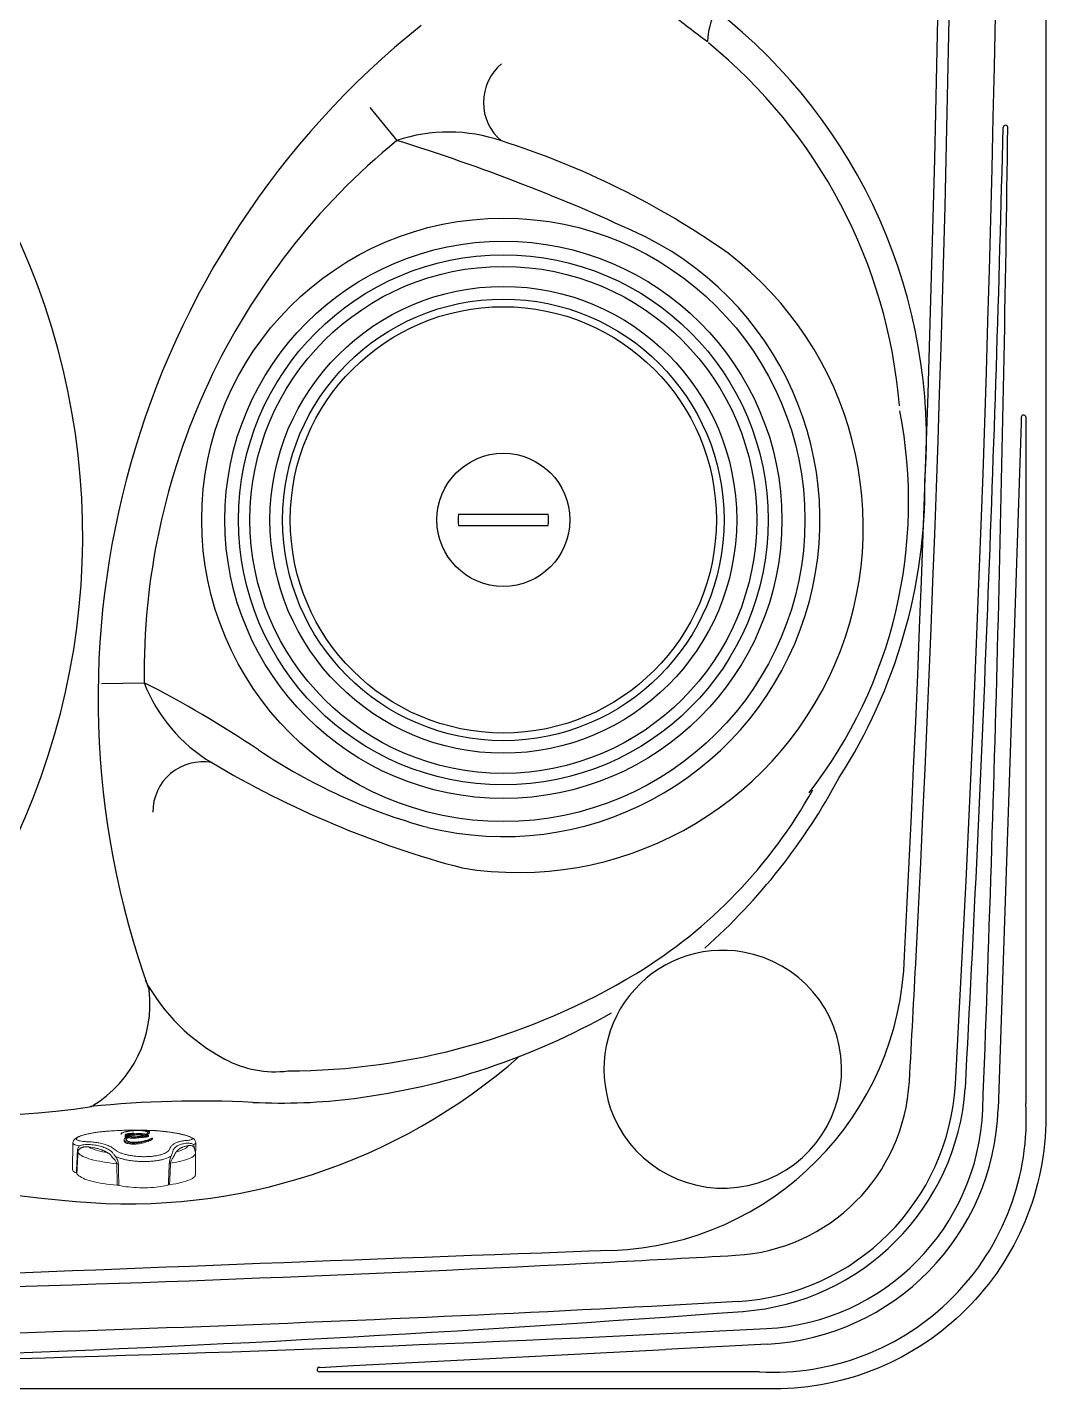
# Model space of a CAD drawing. Header units: inches. Extents: x 0 to 84, y -22 to 124.
# Drawn here: x 61.89 to 84, y 0 to 29.54 of the extents above; entities that cross this region are included whole.
import ezdxf

# ---------------------------------------------------------------- set-up
doc = ezdxf.new("R2010")
doc.units = ezdxf.units.IN
doc.header["$MEASUREMENT"] = 0
doc.layers.add('1', color=4, linetype='Continuous')
doc.layers.add('DIM', color=3, linetype='Continuous')

# ---------------------------------------------------------------- blocks, each defined once
blk = doc.blocks.new('ONOFF656165161')
at = {"layer": '1', "color": 3, "lineweight": 5}
for p, q in [((112.675, 29.304), (112.667, 29.303)), ((112.933, 29.251), (112.932, 29.228)), ((113.206, 29.239), (113.206, 29.256)), ((113.548, 29.253), (113.549, 29.276)), ((113.695, 29.31), (113.606, 29.315)), ((111.885, 29.044), (111.874, 28.469)), ((112.994, 29.116), (112.994, 29.092)), ((113.016, 29.212), (113.016, 29.189)), ((113.073, 29.158), (113.073, 29.18)), ((113.081, 29.185), (113.081, 29.184)), ((113.081, 29.181), (113.081, 29.158)), ((113.48, 29.203), (113.48, 29.226)), ((113.489, 29.225), (113.489, 29.203)), ((113.49, 29.23), (113.49, 29.229)), ((113.527, 29.181), (113.527, 29.204)), ((113.61, 29.129), (113.611, 29.152)), ((114.544, 28.708), (114.55, 29.045)), ((114.547, 28.364), (114.543, 28.827))]:
    blk.add_line(p, q, dxfattribs=at)
at = {"layer": '1', "color": 3, "lineweight": 5, "flags": 128}
for points in [[(112.665, 29.303), (112.666, 29.303), (112.667, 29.303)], [(114.549, 29.046), (114.545, 29.078), (114.533, 29.106), (114.521, 29.121), (114.513, 29.129), (114.504, 29.138), (114.49, 29.148), (114.469, 29.159), (114.44, 29.173), (114.401, 29.188), (114.348, 29.204), (114.279, 29.223), (114.193, 29.242), (114.126, 29.255), (114.052, 29.268), (113.97, 29.28), (113.904, 29.289), (113.836, 29.297), (113.765, 29.304), (113.694, 29.309)], [(112.106, 29.214), (112.099, 29.212), (112.055, 29.198), (112.01, 29.181), (111.973, 29.164), (111.94, 29.142), (111.918, 29.122), (111.9, 29.097), (111.888, 29.068), (111.885, 29.045)], [(114.385, 28.985), (114.374, 28.967), (114.358, 28.949), (114.335, 28.932), (114.306, 28.915), (114.271, 28.899), (114.23, 28.883), (114.184, 28.868), (114.132, 28.855)], [(111.993, 28.844), (112.004, 28.825), (112.021, 28.807), (112.042, 28.789), (112.07, 28.771), (112.102, 28.753), (112.14, 28.736), (112.183, 28.719), (112.231, 28.703), (112.283, 28.688), (112.34, 28.673), (112.401, 28.659), (112.465, 28.646), (112.533, 28.633), (112.605, 28.622), (112.679, 28.612), (112.756, 28.602), (112.836, 28.594)], [(114.004, 28.609), (114.072, 28.62), (114.136, 28.631), (114.196, 28.643), (114.253, 28.656), (114.305, 28.669), (114.352, 28.684), (114.394, 28.699), (114.432, 28.715), (114.464, 28.732), (114.491, 28.749), (114.512, 28.767), (114.528, 28.785), (114.538, 28.803), (114.543, 28.821), (114.543, 28.827)], [(111.874, 28.469), (111.875, 28.46), (111.882, 28.447), (111.893, 28.433), (111.91, 28.42), (111.932, 28.407), (111.96, 28.395)], [(112.847, 28.127), (112.768, 28.134), (112.691, 28.143), (112.617, 28.153), (112.545, 28.164), (112.477, 28.175), (112.412, 28.188), (112.35, 28.201), (112.292, 28.216), (112.238, 28.231), (112.189, 28.246), (112.144, 28.262), (112.104, 28.279), (112.069, 28.296), (112.039, 28.314), (112.014, 28.332), (111.994, 28.35), (111.98, 28.368), (111.971, 28.386)], [(114.547, 28.364), (114.545, 28.346), (114.537, 28.328), (114.523, 28.311), (114.505, 28.293), (114.481, 28.276), (114.452, 28.259), (114.417, 28.243), (114.378, 28.228), (114.334, 28.213), (114.286, 28.199), (114.233, 28.185), (114.176, 28.173), (114.115, 28.161), (114.05, 28.151), (113.982, 28.141)], [(112.881, 28.122), (112.928, 28.112), (112.979, 28.103), (113.032, 28.096), (113.089, 28.089), (113.147, 28.083), (113.207, 28.079), (113.268, 28.076), (113.329, 28.073), (113.391, 28.072), (113.453, 28.073), (113.514, 28.074), (113.574, 28.077), (113.632, 28.08), (113.688, 28.085), (113.741, 28.091), (113.791, 28.098), (113.838, 28.106), (113.881, 28.115), (113.92, 28.125), (113.955, 28.135)]]:
    blk.add_lwpolyline(points, dxfattribs=at)
at = {"layer": '1', "color": 3, "lineweight": 5}
for centre, radius, start, end in [((112.787, 30.118), 1.292, 243.9484, 263.0222), ((114.308, 28.828), 0.234, 359.8931, 30.7697)]:
    blk.add_arc(centre, radius, start, end, dxfattribs=at)
for points, knots in [([(112.665, 29.303), (112.631, 29.3), (112.562, 29.295), (112.46, 29.283), (112.361, 29.269), (112.268, 29.253), (112.184, 29.235), (112.11, 29.216), (112.049, 29.196), (112.003, 29.176), (111.972, 29.157), (111.958, 29.138), (111.961, 29.121), (111.981, 29.105), (112.017, 29.092), (112.069, 29.082), (112.134, 29.074), (112.187, 29.071), (112.214, 29.07)], [0, 0, 0, 0, 0.0629563, 0.1258438, 0.188571, 0.2511104, 0.3132462, 0.3756987, 0.4379528, 0.5000669, 0.5621821, 0.6244343, 0.686859, 0.7489466, 0.8115134, 0.874211, 0.9370812, 1, 1, 1, 1]), ([(113.604, 29.315), (113.555, 29.317), (113.456, 29.321), (113.303, 29.323), (113.147, 29.323), (112.989, 29.319), (112.831, 29.313), (112.726, 29.307), (112.673, 29.303)], [0, 0, 0, 0, 0.168663, 0.335965, 0.501974, 0.66666, 0.832621, 1, 1, 1, 1]), ([(113.47, 29.236), (113.48, 29.241), (113.498, 29.251), (113.512, 29.264), (113.513, 29.274), (113.506, 29.283), (113.493, 29.29), (113.475, 29.296), (113.455, 29.301), (113.429, 29.306), (113.392, 29.311), (113.348, 29.313), (113.308, 29.314), (113.273, 29.314), (113.239, 29.313), (113.193, 29.31), (113.139, 29.305), (113.076, 29.295), (113.018, 29.283), (112.975, 29.27), (112.951, 29.259), (112.94, 29.254), (112.935, 29.251), (112.933, 29.251), (112.933, 29.251), (112.933, 29.251), (112.933, 29.251), (112.933, 29.251), (112.933, 29.251), (112.933, 29.251), (112.933, 29.251), (112.933, 29.251), (112.933, 29.251), (112.933, 29.251), (112.935, 29.253), (112.943, 29.258), (112.96, 29.268), (112.992, 29.28), (113.032, 29.291), (113.08, 29.301), (113.134, 29.31), (113.188, 29.316), (113.237, 29.319), (113.275, 29.321), (113.312, 29.321), (113.345, 29.32), (113.375, 29.319), (113.412, 29.317), (113.448, 29.313), (113.481, 29.308), (113.506, 29.303), (113.525, 29.297), (113.54, 29.291), (113.548, 29.283), (113.55, 29.273), (113.543, 29.262), (113.529, 29.251), (113.51, 29.24), (113.496, 29.233), (113.49, 29.23)], [0, 0, 0, 0, 0.0368695, 0.0736357, 0.0954831, 0.1173037, 0.1353458, 0.1533692, 0.1663183, 0.1792492, 0.1995882, 0.2199091, 0.2346208, 0.249347, 0.2642891, 0.2792476, 0.3135688, 0.3479762, 0.3881579, 0.4283464, 0.4515898, 0.4632023, 0.4661066, 0.46647, 0.4665609, 0.4665932, 0.4666284, 0.4666427, 0.4666571, 0.4666698, 0.466685, 0.4667119, 0.4668026, 0.4672335, 0.4689456, 0.4757852, 0.5031472, 0.5346181, 0.566216, 0.5977684, 0.6324601, 0.6670627, 0.6853447, 0.7036033, 0.7182663, 0.7329083, 0.7446542, 0.7563878, 0.7797917, 0.7955858, 0.8113891, 0.8273101, 0.8432327, 0.8657902, 0.8884118, 0.9181266, 0.947955, 0.9777494, 1, 1, 1, 1]), ([(113.054, 29.192), (113.047, 29.195), (113.032, 29.202), (113.032, 29.213), (113.043, 29.221), (113.06, 29.23), (113.084, 29.238), (113.118, 29.246), (113.159, 29.251), (113.189, 29.254), (113.204, 29.255), (113.206, 29.256), (113.206, 29.256), (113.206, 29.256), (113.206, 29.256), (113.206, 29.256), (113.206, 29.256), (113.206, 29.256), (113.205, 29.256), (113.201, 29.256), (113.187, 29.255), (113.162, 29.254), (113.13, 29.252), (113.1, 29.248), (113.074, 29.243), (113.052, 29.237), (113.035, 29.231), (113.022, 29.223), (113.016, 29.215), (113.016, 29.207), (113.024, 29.2), (113.036, 29.193), (113.048, 29.189), (113.053, 29.187)], [0, 0, 0, 0, 0.063892, 0.127941, 0.171738, 0.215668, 0.281175, 0.34647, 0.404119, 0.461342, 0.468507, 0.469403, 0.469705, 0.470085, 0.470239, 0.470394, 0.470535, 0.47078, 0.471433, 0.474061, 0.484482, 0.526069, 0.568174, 0.610049, 0.654475, 0.699023, 0.743084, 0.787122, 0.833799, 0.880439, 0.92198, 0.963505, 1, 1, 1, 1]), ([(113.462, 29.236), (113.447, 29.239), (113.423, 29.243), (113.386, 29.246), (113.363, 29.247), (113.336, 29.248), (113.306, 29.248), (113.27, 29.247), (113.239, 29.244), (113.201, 29.238), (113.16, 29.23), (113.12, 29.218), (113.088, 29.205), (113.072, 29.196), (113.063, 29.192)], [0, 0, 0, 0, 0.104878, 0.15752, 0.210217, 0.232395, 0.304771, 0.377082, 0.440985, 0.505043, 0.640474, 0.776192, 0.888078, 1, 1, 1, 1]), ([(114.345, 29.098), (114.363, 29.1), (114.401, 29.103), (114.441, 29.111), (114.467, 29.122), (114.478, 29.135), (114.474, 29.149), (114.454, 29.165), (114.419, 29.182), (114.371, 29.2), (114.31, 29.217), (114.238, 29.235), (114.157, 29.252), (114.068, 29.267), (113.974, 29.281), (113.888, 29.292), (113.814, 29.3), (113.754, 29.306), (113.717, 29.309), (113.699, 29.31)], [0, 0, 0, 0, 0.063484, 0.126901, 0.190155, 0.253356, 0.316292, 0.379312, 0.442067, 0.5049, 0.567657, 0.630709, 0.693475, 0.75626, 0.819234, 0.882463, 0.92455, 0.963754, 1, 1, 1, 1]), ([(111.885, 29.044), (111.885, 29.043), (111.883, 29.037), (111.889, 29.029), (111.9, 29.018), (111.915, 29.009), (111.939, 28.999), (111.975, 28.988), (112.012, 28.982), (112.03, 28.979)], [0, 0, 0, 0, 0.008171, 0.208858, 0.330727, 0.456596, 0.586471, 0.788721, 1, 1, 1, 1]), ([(111.981, 28.855), (111.982, 28.867), (111.983, 28.884), (111.989, 28.905), (111.996, 28.927), (112.009, 28.953), (112.023, 28.97), (112.03, 28.979)], [0, 0, 0, 0, 0.212695, 0.32418, 0.440952, 0.704815, 1, 1, 1, 1]), ([(112.03, 28.979), (112.044, 28.984), (112.07, 28.995), (112.12, 29.007), (112.157, 29.011), (112.176, 29.013)], [0, 0, 0, 0, 0.324926, 0.658748, 1, 1, 1, 1]), ([(112.156, 28.961), (112.151, 28.961), (112.142, 28.96), (112.128, 28.958), (112.115, 28.956), (112.103, 28.953), (112.091, 28.949), (112.079, 28.945), (112.066, 28.939), (112.053, 28.932), (112.043, 28.926), (112.036, 28.922), (112.034, 28.92)], [0, 0, 0, 0, 0.097354, 0.197409, 0.300213, 0.377642, 0.464882, 0.562043, 0.681387, 0.793811, 0.903777, 1, 1, 1, 1]), ([(112.183, 29.013), (112.196, 29.013), (112.222, 29.014), (112.247, 29.012), (112.261, 29.011)], [0, 0, 0, 0, 0.464225, 1, 1, 1, 1]), ([(112.63, 28.835), (112.625, 28.838), (112.615, 28.844), (112.6, 28.853), (112.585, 28.861), (112.569, 28.869), (112.553, 28.877), (112.536, 28.884), (112.518, 28.891), (112.494, 28.9), (112.463, 28.91), (112.424, 28.921), (112.379, 28.932), (112.329, 28.942), (112.275, 28.951), (112.237, 28.955), (112.219, 28.957)], [0, 0, 0, 0, 0.047781, 0.095476, 0.143107, 0.190691, 0.23825, 0.285802, 0.333368, 0.380968, 0.474345, 0.567826, 0.66156, 0.778574, 0.892344, 1, 1, 1, 1]), ([(112.221, 29.07), (112.262, 29.068), (112.346, 29.063), (112.459, 29.045), (112.561, 29.021), (112.653, 28.988), (112.733, 28.948), (112.776, 28.915), (112.797, 28.899)], [0, 0, 0, 0, 0.167454, 0.333461, 0.498171, 0.664065, 0.831322, 1, 1, 1, 1]), ([(112.261, 29.011), (112.305, 29.006), (112.393, 28.996), (112.508, 28.968), (112.611, 28.931), (112.665, 28.899), (112.692, 28.883)], [0, 0, 0, 0, 0.250077, 0.500006, 0.749934, 1, 1, 1, 1]), ([(113.073, 29.18), (113.064, 29.173), (113.045, 29.16), (113.032, 29.14), (113.03, 29.123), (113.037, 29.109), (113.05, 29.097), (113.067, 29.087), (113.088, 29.079), (113.113, 29.071), (113.151, 29.064), (113.195, 29.062), (113.235, 29.061), (113.27, 29.063), (113.304, 29.066), (113.35, 29.072), (113.404, 29.082), (113.467, 29.097), (113.525, 29.114), (113.568, 29.13), (113.592, 29.143), (113.604, 29.149), (113.609, 29.151), (113.61, 29.152), (113.61, 29.152), (113.61, 29.152), (113.61, 29.152), (113.61, 29.152), (113.61, 29.152), (113.61, 29.152), (113.61, 29.152), (113.611, 29.152), (113.611, 29.152), (113.61, 29.151), (113.609, 29.15), (113.6, 29.143), (113.583, 29.132), (113.552, 29.116), (113.511, 29.101), (113.463, 29.086), (113.409, 29.071), (113.355, 29.059), (113.306, 29.051), (113.268, 29.046), (113.231, 29.043), (113.198, 29.043), (113.167, 29.043), (113.131, 29.046), (113.094, 29.052), (113.061, 29.061), (113.037, 29.07), (113.018, 29.079), (113.003, 29.091), (112.995, 29.104), (112.993, 29.121), (113, 29.139), (113.015, 29.157), (113.033, 29.173), (113.048, 29.182), (113.054, 29.186)], [0, 0, 0, 0, 0.0368695, 0.0736357, 0.0954831, 0.1173037, 0.1353458, 0.1533692, 0.1663183, 0.1792492, 0.1995882, 0.2199091, 0.2346208, 0.249347, 0.2642891, 0.2792476, 0.3135688, 0.3479762, 0.3881579, 0.4283464, 0.4515898, 0.4632023, 0.4661066, 0.46647, 0.4665609, 0.4665932, 0.4666284, 0.4666427, 0.4666571, 0.4666698, 0.466685, 0.4667119, 0.4668026, 0.4672335, 0.4689456, 0.4757852, 0.5031472, 0.5346181, 0.566216, 0.5977684, 0.6324601, 0.6670627, 0.6853447, 0.7036033, 0.7182663, 0.7329083, 0.7446542, 0.7563878, 0.7797917, 0.7955858, 0.8113891, 0.8273101, 0.8432327, 0.8657902, 0.8884118, 0.9181266, 0.947955, 0.9777494, 1, 1, 1, 1]), ([(113.61, 29.129), (113.61, 29.129), (113.61, 29.128), (113.608, 29.127), (113.602, 29.121), (113.583, 29.109), (113.545, 29.09), (113.492, 29.071), (113.441, 29.055), (113.392, 29.042), (113.345, 29.033), (113.303, 29.026), (113.267, 29.022), (113.229, 29.019), (113.194, 29.018), (113.162, 29.019), (113.126, 29.023), (113.083, 29.03), (113.046, 29.041), (113.021, 29.053), (113.005, 29.065), (112.995, 29.078), (112.994, 29.087), (112.994, 29.092)], [0, 0, 0, 0, 0.00078, 0.004249, 0.018104, 0.073518, 0.177273, 0.281294, 0.350621, 0.42005, 0.489069, 0.527714, 0.566323, 0.605413, 0.644428, 0.672585, 0.700717, 0.756758, 0.819932, 0.858789, 0.897646, 0.949583, 1, 1, 1, 1]), ([(113.034, 29.172), (113.031, 29.174), (113.019, 29.179), (113.014, 29.188), (113.018, 29.197), (113.026, 29.203), (113.039, 29.21), (113.057, 29.216), (113.078, 29.222), (113.102, 29.226), (113.131, 29.229), (113.162, 29.232), (113.186, 29.233), (113.201, 29.233), (113.205, 29.233), (113.205, 29.233), (113.205, 29.233), (113.206, 29.233), (113.206, 29.233), (113.206, 29.233), (113.206, 29.233), (113.205, 29.233), (113.202, 29.233), (113.19, 29.231), (113.168, 29.23), (113.14, 29.226), (113.11, 29.222), (113.082, 29.215), (113.06, 29.207), (113.042, 29.2), (113.042, 29.192), (113.024, 29.19), (113.016, 29.189)], [0, 0, 0, 0, 0.032689, 0.120569, 0.166937, 0.213325, 0.26359, 0.313883, 0.361156, 0.408302, 0.455729, 0.503387, 0.554848, 0.567726, 0.569337, 0.569969, 0.570197, 0.570427, 0.570595, 0.570763, 0.571041, 0.571777, 0.574761, 0.586587, 0.633755, 0.681402, 0.728868, 0.800311, 0.871867, 0.919836, 0.967705, 1, 1, 1, 1]), ([(113.073, 29.158), (113.063, 29.151), (113.045, 29.138), (113.038, 29.124), (113.034, 29.117)], [0, 0, 0, 0, 0.54544, 1, 1, 1, 1]), ([(113.053, 29.187), (113.053, 29.187), (113.054, 29.187), (113.054, 29.187), (113.054, 29.186), (113.054, 29.186)], [0, 0, 0, 0, 0.329724, 0.659445, 1, 1, 1, 1]), ([(113.063, 29.192), (113.063, 29.192), (113.063, 29.192), (113.061, 29.191), (113.06, 29.191), (113.058, 29.191), (113.056, 29.191), (113.055, 29.191), (113.055, 29.192), (113.054, 29.192)], [0, 0, 0, 0, 0.152559, 0.305117, 0.457724, 0.61035, 0.762932, 0.915429, 1, 1, 1, 1]), ([(113.073, 29.18), (113.074, 29.18), (113.074, 29.181), (113.075, 29.181), (113.077, 29.181), (113.079, 29.181), (113.08, 29.181), (113.081, 29.181), (113.081, 29.181)], [0, 0, 0, 0, 0.176164, 0.352325, 0.528527, 0.704708, 0.880801, 1, 1, 1, 1]), ([(113.081, 29.158), (113.08, 29.158), (113.079, 29.159), (113.078, 29.159), (113.076, 29.159), (113.075, 29.158), (113.074, 29.158), (113.073, 29.158), (113.073, 29.158)], [0, 0, 0, 0, 0.175918, 0.351834, 0.527836, 0.703962, 0.88017, 1, 1, 1, 1]), ([(113.081, 29.185), (113.095, 29.193), (113.122, 29.208), (113.166, 29.223), (113.206, 29.233), (113.237, 29.239), (113.272, 29.243), (113.307, 29.245), (113.347, 29.246), (113.392, 29.244), (113.434, 29.239), (113.454, 29.235), (113.461, 29.234)], [0, 0, 0, 0, 0.195173, 0.389973, 0.468136, 0.546178, 0.625388, 0.704482, 0.7563, 0.853073, 0.949941, 1, 1, 1, 1]), ([(113.48, 29.226), (113.471, 29.222), (113.452, 29.214), (113.417, 29.202), (113.38, 29.193), (113.345, 29.185), (113.315, 29.18), (113.284, 29.176), (113.246, 29.173), (113.206, 29.172), (113.168, 29.172), (113.138, 29.174), (113.108, 29.176), (113.09, 29.179), (113.081, 29.181)], [0, 0, 0, 0, 0.128358, 0.256918, 0.384943, 0.463314, 0.541556, 0.60371, 0.665808, 0.767379, 0.822437, 0.877435, 0.938691, 1, 1, 1, 1]), ([(113.082, 29.184), (113.082, 29.184), (113.081, 29.184), (113.081, 29.185), (113.081, 29.185), (113.081, 29.185)], [0, 0, 0, 0, 0.401818, 0.803634, 1, 1, 1, 1]), ([(113.338, 29.162), (113.33, 29.16), (113.314, 29.157), (113.285, 29.153), (113.254, 29.151), (113.221, 29.149), (113.189, 29.149), (113.158, 29.15), (113.121, 29.152), (113.097, 29.156), (113.081, 29.158)], [0, 0, 0, 0, 0.111626, 0.231303, 0.350852, 0.470373, 0.589893, 0.693567, 0.797125, 1, 1, 1, 1]), ([(113.463, 29.232), (113.449, 29.226), (113.422, 29.215), (113.378, 29.2), (113.338, 29.19), (113.307, 29.184), (113.271, 29.18), (113.236, 29.177), (113.196, 29.175), (113.152, 29.175), (113.11, 29.179), (113.089, 29.183), (113.082, 29.184)], [0, 0, 0, 0, 0.195173, 0.389973, 0.468136, 0.546178, 0.625388, 0.704482, 0.7563, 0.853073, 0.949941, 1, 1, 1, 1]), ([(113.113, 29.179), (113.117, 29.181), (113.127, 29.187), (113.149, 29.195), (113.176, 29.204), (113.205, 29.211), (113.236, 29.216), (113.272, 29.22), (113.307, 29.222), (113.347, 29.223), (113.387, 29.222), (113.414, 29.218), (113.425, 29.217)], [0, 0, 0, 0, 0.059997, 0.187044, 0.313995, 0.414158, 0.515844, 0.61626, 0.720424, 0.787433, 0.912469, 1, 1, 1, 1]), ([(113.49, 29.229), (113.496, 29.227), (113.507, 29.223), (113.523, 29.214), (113.529, 29.205), (113.525, 29.196), (113.517, 29.19), (113.504, 29.183), (113.486, 29.178), (113.465, 29.172), (113.441, 29.168), (113.413, 29.165), (113.381, 29.164), (113.357, 29.162), (113.342, 29.162), (113.338, 29.162), (113.338, 29.162), (113.338, 29.162), (113.338, 29.162), (113.338, 29.162), (113.338, 29.162), (113.338, 29.162), (113.338, 29.163), (113.341, 29.163), (113.353, 29.164), (113.375, 29.166), (113.403, 29.169), (113.433, 29.174), (113.461, 29.181), (113.484, 29.188), (113.499, 29.196), (113.511, 29.203), (113.512, 29.213), (113.501, 29.22), (113.491, 29.225), (113.489, 29.225)], [0, 0, 0, 0, 0.037361, 0.074736, 0.149048, 0.188258, 0.227484, 0.269989, 0.312517, 0.352491, 0.392358, 0.432462, 0.472761, 0.516278, 0.527167, 0.52853, 0.529063, 0.529256, 0.52945, 0.529592, 0.529734, 0.529969, 0.530591, 0.533113, 0.543108, 0.582971, 0.623238, 0.663352, 0.723739, 0.784222, 0.824821, 0.865335, 0.925781, 0.986082, 1, 1, 1, 1]), ([(113.48, 29.203), (113.47, 29.199), (113.451, 29.191), (113.416, 29.18), (113.382, 29.171), (113.358, 29.166), (113.35, 29.164)], [0, 0, 0, 0, 0.287401, 0.575257, 0.861915, 1, 1, 1, 1]), ([(113.461, 29.234), (113.462, 29.233), (113.462, 29.233), (113.463, 29.233), (113.463, 29.233)], [0, 0, 0, 0, 0.500001, 1, 1, 1, 1]), ([(113.47, 29.236), (113.47, 29.236), (113.469, 29.236), (113.468, 29.236), (113.466, 29.236), (113.465, 29.236), (113.463, 29.236), (113.463, 29.236), (113.462, 29.236)], [0, 0, 0, 0, 0.176164, 0.352325, 0.528527, 0.704708, 0.880801, 1, 1, 1, 1]), ([(113.463, 29.233), (113.463, 29.233), (113.463, 29.233), (113.463, 29.232), (113.463, 29.232)], [0, 0, 0, 0, 0.470517, 1, 1, 1, 1]), ([(113.48, 29.226), (113.48, 29.226), (113.481, 29.226), (113.482, 29.226), (113.484, 29.226), (113.486, 29.226), (113.487, 29.226), (113.488, 29.226), (113.489, 29.225), (113.489, 29.225)], [0, 0, 0, 0, 0.152559, 0.305117, 0.457724, 0.61035, 0.762932, 0.915429, 1, 1, 1, 1]), ([(113.489, 29.203), (113.488, 29.203), (113.488, 29.203), (113.486, 29.203), (113.485, 29.204), (113.483, 29.204), (113.481, 29.203), (113.48, 29.203), (113.48, 29.203), (113.48, 29.203)], [0, 0, 0, 0, 0.152375, 0.304747, 0.457181, 0.609715, 0.762329, 0.914967, 1, 1, 1, 1]), ([(113.49, 29.229), (113.49, 29.229), (113.489, 29.229), (113.489, 29.23), (113.489, 29.23), (113.49, 29.23)], [0, 0, 0, 0, 0.329724, 0.659445, 1, 1, 1, 1]), ([(113.526, 29.181), (113.52, 29.184), (113.509, 29.189), (113.503, 29.194), (113.5, 29.196)], [0, 0, 0, 0, 0.585893, 1, 1, 1, 1]), ([(113.985, 28.914), (113.992, 28.931), (114.007, 28.964), (114.048, 29.006), (114.1, 29.04), (114.167, 29.067), (114.245, 29.087), (114.308, 29.094), (114.339, 29.097)], [0, 0, 0, 0, 0.168138, 0.334456, 0.498855, 0.66418, 0.831265, 1, 1, 1, 1]), ([(114.066, 28.901), (114.078, 28.917), (114.103, 28.95), (114.162, 28.989), (114.237, 29.02), (114.3, 29.032), (114.332, 29.038)], [0, 0, 0, 0, 0.250073, 0.500007, 0.749934, 1, 1, 1, 1]), ([(114.385, 28.985), (114.375, 28.983), (114.355, 28.98), (114.327, 28.973), (114.299, 28.966), (114.274, 28.957), (114.252, 28.948), (114.233, 28.94), (114.215, 28.93), (114.189, 28.914), (114.158, 28.891), (114.141, 28.867), (114.132, 28.855)], [0, 0, 0, 0, 0.07852, 0.157057, 0.245738, 0.332619, 0.403735, 0.474719, 0.54563, 0.616529, 0.807972, 1, 1, 1, 1]), ([(114.332, 29.038), (114.342, 29.039), (114.36, 29.042), (114.38, 29.042), (114.39, 29.042)], [0, 0, 0, 0, 0.53575, 1, 1, 1, 1]), ([(114.396, 29.041), (114.41, 29.04), (114.438, 29.037), (114.475, 29.026), (114.491, 29.016), (114.5, 29.011)], [0, 0, 0, 0, 0.341185, 0.674972, 1, 1, 1, 1]), ([(114.497, 28.963), (114.495, 28.965), (114.489, 28.971), (114.478, 28.978), (114.463, 28.984), (114.446, 28.989), (114.434, 28.99), (114.428, 28.991)], [0, 0, 0, 0, 0.132144, 0.344057, 0.563814, 0.77666, 1, 1, 1, 1]), ([(114.507, 28.952), (114.505, 28.955), (114.502, 28.959), (114.498, 28.962), (114.497, 28.963)], [0, 0, 0, 0, 0.739688, 1, 1, 1, 1]), ([(114.5, 29.011), (114.51, 29.014), (114.532, 29.021), (114.547, 29.033), (114.549, 29.042), (114.549, 29.046)], [0, 0, 0, 0, 0.365651, 0.715696, 1, 1, 1, 1]), ([(114.5, 29.011), (114.504, 29.002), (114.512, 28.986), (114.519, 28.955), (114.522, 28.933), (114.523, 28.921), (114.523, 28.921)], [0, 0, 0, 0, 0.374355, 0.709003, 0.998047, 1, 1, 1, 1]), ([(111.993, 28.844), (111.992, 28.846), (111.99, 28.85), (111.984, 28.853), (111.981, 28.855)], [0, 0, 0, 0, 0.500001, 1, 1, 1, 1]), ([(112.034, 28.92), (112.027, 28.915), (112.016, 28.906), (112.004, 28.888), (111.996, 28.868), (111.994, 28.852), (111.993, 28.844)], [0, 0, 0, 0, 0.3295119, 0.5971405, 0.8137599, 1, 1, 1, 1]), ([(112.722, 28.759), (112.717, 28.765), (112.707, 28.777), (112.692, 28.793), (112.682, 28.802), (112.677, 28.807)], [0, 0, 0, 0, 0.334213, 0.65802, 1, 1, 1, 1]), ([(112.692, 28.883), (112.7, 28.878), (112.713, 28.868), (112.725, 28.856), (112.73, 28.851)], [0, 0, 0, 0, 0.535763, 1, 1, 1, 1]), ([(112.774, 28.7), (112.771, 28.704), (112.764, 28.711), (112.754, 28.722), (112.743, 28.734), (112.733, 28.746), (112.726, 28.755), (112.722, 28.759)], [0, 0, 0, 0, 0.169032, 0.362289, 0.538985, 0.789623, 1, 1, 1, 1]), ([(112.733, 28.847), (112.739, 28.84), (112.751, 28.825), (112.764, 28.808), (112.771, 28.799)], [0, 0, 0, 0, 0.502949, 1, 1, 1, 1]), ([(112.771, 28.799), (112.778, 28.79), (112.792, 28.773), (112.809, 28.754), (112.817, 28.745)], [0, 0, 0, 0, 0.504865, 1, 1, 1, 1]), ([(112.836, 28.594), (112.834, 28.602), (112.832, 28.62), (112.818, 28.646), (112.799, 28.674), (112.783, 28.691), (112.774, 28.7)], [0, 0, 0, 0, 0.186236, 0.402857, 0.670478, 1, 1, 1, 1]), ([(112.817, 28.745), (112.838, 28.737), (112.88, 28.72), (112.952, 28.699), (113.027, 28.681), (113.098, 28.668), (113.163, 28.658), (113.223, 28.651), (113.293, 28.646), (113.373, 28.642), (113.463, 28.641), (113.552, 28.644), (113.637, 28.651), (113.72, 28.661), (113.787, 28.673), (113.84, 28.686), (113.881, 28.698), (113.927, 28.713), (113.975, 28.734), (114.002, 28.752), (114.015, 28.761)], [0, 0, 0, 0, 0.066919, 0.130982, 0.192196, 0.250564, 0.293003, 0.335093, 0.376837, 0.438785, 0.499974, 0.56117, 0.623125, 0.685849, 0.749352, 0.787965, 0.827845, 0.868992, 0.933067, 1, 1, 1, 1]), ([(112.817, 28.745), (112.825, 28.732), (112.839, 28.707), (112.856, 28.667), (112.868, 28.628), (112.87, 28.603), (112.871, 28.591)], [0, 0, 0, 0, 0.295279, 0.559239, 0.787228, 1, 1, 1, 1]), ([(112.841, 28.867), (112.858, 28.858), (112.893, 28.838), (112.961, 28.813), (113.037, 28.791), (113.122, 28.773), (113.213, 28.759), (113.308, 28.75), (113.405, 28.746), (113.5, 28.747), (113.593, 28.753), (113.68, 28.764), (113.76, 28.78), (113.83, 28.8), (113.889, 28.824), (113.935, 28.851), (113.969, 28.88), (113.979, 28.901), (113.984, 28.912)], [0, 0, 0, 0, 0.062826, 0.125568, 0.188172, 0.250587, 0.312891, 0.375107, 0.437431, 0.499604, 0.561846, 0.624065, 0.686493, 0.748896, 0.811535, 0.874236, 0.937092, 1, 1, 1, 1]), ([(113.976, 28.606), (113.977, 28.618), (113.979, 28.636), (113.984, 28.66), (113.99, 28.687), (114.001, 28.722), (114.01, 28.747), (114.015, 28.761)], [0, 0, 0, 0, 0.212694, 0.324179, 0.440952, 0.704816, 1, 1, 1, 1]), ([(114.051, 28.717), (114.045, 28.707), (114.033, 28.69), (114.018, 28.662), (114.007, 28.635), (114.005, 28.618), (114.004, 28.609)], [0, 0, 0, 0, 0.329514, 0.597142, 0.81376, 1, 1, 1, 1]), ([(114.015, 28.761), (114.022, 28.774), (114.036, 28.8), (114.047, 28.835), (114.051, 28.855), (114.053, 28.864)], [0, 0, 0, 0, 0.325031, 0.658824, 1, 1, 1, 1]), ([(114.107, 28.825), (114.106, 28.823), (114.103, 28.817), (114.099, 28.807), (114.094, 28.797), (114.089, 28.786), (114.083, 28.772), (114.074, 28.755), (114.064, 28.736), (114.055, 28.723), (114.051, 28.717)], [0, 0, 0, 0, 0.106462, 0.216561, 0.318676, 0.417774, 0.527303, 0.697821, 0.855059, 1, 1, 1, 1]), ([(114.053, 28.868), (114.055, 28.874), (114.058, 28.886), (114.063, 28.896), (114.066, 28.901)], [0, 0, 0, 0, 0.464241, 1, 1, 1, 1]), ([(111.971, 28.386), (111.97, 28.387), (111.969, 28.39), (111.963, 28.393), (111.96, 28.395)], [0, 0, 0, 0, 0.345293, 1, 1, 1, 1]), ([(112.871, 28.591), (112.865, 28.592), (112.855, 28.593), (112.842, 28.594), (112.836, 28.594)], [0, 0, 0, 0, 0.5, 1, 1, 1, 1]), ([(114.004, 28.609), (113.998, 28.609), (113.988, 28.608), (113.98, 28.606), (113.976, 28.606)], [0, 0, 0, 0, 0.5, 1, 1, 1, 1]), ([(112.881, 28.122), (112.878, 28.122), (112.867, 28.124), (112.855, 28.126), (112.847, 28.127)], [0, 0, 0, 0, 0.345292, 1, 1, 1, 1]), ([(113.982, 28.141), (113.979, 28.141), (113.968, 28.139), (113.96, 28.137), (113.955, 28.135)], [0, 0, 0, 0, 0.345293, 1, 1, 1, 1])]:
    blk.add_open_spline(points, degree=3, knots=knots, dxfattribs=at)
for points in [[(112.665, 29.303), (112.673, 29.303)], [(113.504, 29.259), (113.548, 29.253)], [(113.604, 29.315), (113.612, 29.315)], [(113.606, 29.315), (113.612, 29.315)], [(113.699, 29.31), (113.612, 29.315)], [(113.694, 29.309), (113.695, 29.309)], [(113.695, 29.309), (113.699, 29.31)], [(111.885, 29.045), (111.885, 29.044)], [(112.161, 28.962), (112.156, 28.961)], [(112.219, 28.957), (112.161, 28.962)], [(112.176, 29.013), (112.183, 29.013)], [(112.221, 29.07), (112.214, 29.07)], [(113.081, 29.185), (113.081, 29.185)], [(113.513, 29.219), (113.489, 29.207)], [(114.345, 29.098), (114.339, 29.097)], [(114.424, 28.991), (114.385, 28.985)], [(114.39, 29.042), (114.396, 29.041)], [(114.428, 28.991), (114.424, 28.991)], [(114.502, 28.963), (114.507, 28.952)], [(114.509, 28.948), (114.507, 28.952)], [(111.96, 28.395), (111.981, 28.855)], [(111.993, 28.844), (111.971, 28.386)], [(112.673, 28.81), (112.63, 28.835)], [(112.677, 28.807), (112.673, 28.81)], [(112.73, 28.851), (112.733, 28.847)], [(112.8, 28.896), (112.797, 28.899)], [(112.8, 28.896), (112.841, 28.867)], [(113.985, 28.914), (113.984, 28.912)], [(114.053, 28.864), (114.053, 28.868)], [(114.109, 28.829), (114.107, 28.825)], [(114.132, 28.855), (114.109, 28.829)], [(112.847, 28.127), (112.836, 28.594)], [(112.871, 28.591), (112.881, 28.122)], [(113.955, 28.135), (113.976, 28.606)], [(114.004, 28.609), (113.982, 28.141)]]:
    blk.add_open_spline(points, degree=1, dxfattribs=at)
blk = doc.blocks.new('1276401')
at = {"layer": '1'}
for p, q in [((-0.975, 0.125), (0.975, 0.125)), ((-0.975, -0.125), (0.975, -0.125))]:
    blk.add_line(p, q, dxfattribs=at)
at = {"layer": '1', "linetype": 'Continuous'}
for radius in [6.546, 6.046, 5.75, 4.625]:
    blk.add_circle((0, 0), radius, dxfattribs=at)
at = {"layer": '1', "color": 3, "linetype": 'Continuous'}
for radius in [5.5, 5.065, 4.791]:
    blk.add_circle((0, 0), radius, dxfattribs=at)
at = {"layer": '1'}
blk.add_circle((0, 0), 1.444, dxfattribs=at)
for start, end in [(172.6927, 187.3073), (352.6927, 7.3073)]:
    blk.add_arc((0, 0), 0.983, start, end, dxfattribs=at)
blk = doc.blocks.new('2010RELAY')
at = {"layer": '1', "color": 3, "linetype": 'Continuous'}
for p, q in [((69.331, 27.803), (69.917, 27.084)), ((83.469, 21.079), (83.465, 20.958)), ((83.569, 21.085), (83.569, 14.864)), ((83.465, 20.958), (83.263, 14.878)), ((63.503, 15.306), (64.431, 15.319)), ((83.263, 14.878), (82.97, 6.076)), ((83.569, 14.864), (83.569, 6.186)), ((77.958, 0.97), (75.746, 0.855)), ((68.97, 0.503), (75.746, 0.855)), ((68.976, 0.366), (68.235, 0.366)), ((68.243, 0.465), (68.97, 0.503)), ((77.788, 0.366), (68.976, 0.366))]:
    blk.add_line(p, q, dxfattribs=at)
at = {"layer": '1'}
blk.add_lwpolyline([(5.895, 0, -0.414248), (0, 5.894), (0, 77.977, -0.414164), (5.894, 83.873), (78.107, 83.873, -0.414214), (84.002, 77.978), (84.002, 5.894, -0.414248), (78.107, 0)], format="xyb", close=True, dxfattribs=at)
at = {"layer": '1', "color": 3, "linetype": 'Continuous'}
for centre, radius, start, end in [((-550.79, 41.936), 633.815, 356.80495, 3.19505), ((-550.79, 41.936), 632.815, 357.05105, 2.94895), ((79.348, 15.525), 14.918, 129.2089, 155), ((79.348, 15.525), 14.918, 155, 180.7911), ((76.991, 6.933), 2.58, 80.138, 203.3246), ((76.991, 6.933), 2.58, 203.3246, 80.138), ((-550.79, 41.936), 632.815, 356.80495, 357.05105), ((77.047, 6.889), 4, 273.1951, 356.805), ((77.047, 6.889), 5, 273.1951, 356.805), ((42, 634.727), 632.815, 271.47567, 272.94895), ((42, 634.727), 632.815, 272.94895, 273.19505)]:
    blk.add_arc(centre, radius, start, end, dxfattribs=at)
at = {"layer": '1', "color": 2}
for centre, radius, start, end in [((-550.798, 41.936), 632.573, 357.051085, 2.948915), ((82.129, 14.988), 18.696, 128.6903, 199.8175), ((69.501, 20.391), 11.364, 4.7387, 50.8373), ((57.746, -12.331), 41.251, 64.7899, 72.8404), ((72.228, 18.853), 6.872, 256.1239, 63.2884), ((53.506, -6.129), 24.071, 56.1545, 63.0084), ((73.914, 24.302), 12.57, 236.1545, 254.6224), ((69.504, 18.238), 10.798, 301.2437, 330.9543), ((74.354, 9.584), 6.586, 272.0887, 358.3367), ((68.198, 10.922), 4.275, 208.7832, 241.8468), ((67.511, 21.62), 14.724, 270.1654, 301.0487), ((61.996, 8.343), 2.562, 301.0141, 6.86), ((67.272, 9.19), 2.311, 241.8468, 276.9934), ((208.46, -3667.534), 3672.976, 92.088681, 92.343189)]:
    blk.add_arc(centre, radius, start, end, dxfattribs=at)
at = {"layer": '1', "color": 3}
for centre, radius, start, end in [((84.793, 40.547), 13.935, 230.1016, 234.295), ((78.015, 29.209), 1.355, 150.2807, 179.0232), ((69.601, 20.576), 11.811, 355.7242, 52.1232), ((72.885, 27.909), 1.089, 129.6447, 230.1161), ((71.036, 23.764), 3.504, 70.8348, 108.6315), ((-644.113, 45.57), 727.419, 356.922496, 358.566056), ((-749.413, 37.972), 832.658, 357.803736, 359.270142), ((83.127, 27.366), 0.05, 359.3652, 178.4859), ((66.772, 9.945), 17.964, 54.8859, 72.4565), ((47.523, 18.506), 15.575, 333.3415, 29.2099), ((72.549, 18.693), 7.492, 260.6465, 52.5399), ((70.731, 19.24), 10.294, 322.2201, 11.091), ((83.519, 21.077), 0.05, 10.5643, 177.9197), ((69.641, 19.607), 11.739, 327.2736, 0.4313), ((67.69, 16.593), 3.5, 201.3435, 239.1907), ((65.707, 12.515), 1.089, 79.8835, 180.3544), ((76.752, 31.789), 21.192, 239.1907, 255.1784), ((67.832, 19.479), 13.236, 311.484, 331.9807), ((60.608, 24.136), 18.212, 239.3408, 278.482), ((67.033, 21.528), 15.353, 277.3501, 299.4162), ((64.082, 16.892), 12.879, 264.9273, 311.292), ((66.162, 40.322), 36.401, 246.2403, 264.9273), ((77.047, 6.888), 5.222, 274.2024, 355.9275), ((65.635, -16.875), 23.118, 87.1414, 95.8757), ((67.407, 18.627), 12.428, 267.1414, 277.3501), ((78.08, 5.858), 5.499, 266.9543, 3.4202), ((77.683, 6.253), 4.955, 272.9685, 357.7874), ((77.684, 6.252), 5.289, 272.9744, 358.0939), ((42, 633.943), 633.032, 271.018734, 273.199), ((43.568, 455.522), 455.104, 271.99096, 274.26706), ((41.693, 704.157), 703.785, 271.440246, 272.952148), ((68.235, 0.416), 0.0497, 80.4611, 269.6655)]:
    blk.add_arc(centre, radius, start, end, dxfattribs=at)
at = {"layer": '1'}
blk.add_blockref('ONOFF656165161', (-48.999, -23.711), dxfattribs=at)
at = {"layer": 'DIM'}
blk.add_blockref('1276401', (72.228, 18.853), dxfattribs=at)

msp = doc.modelspace()

# ---------------------------------------------------------------- block references
at = {"layer": '1'}
msp.add_blockref('2010RELAY', (0, 0), dxfattribs=at)

doc.saveas('drawing.dxf')
